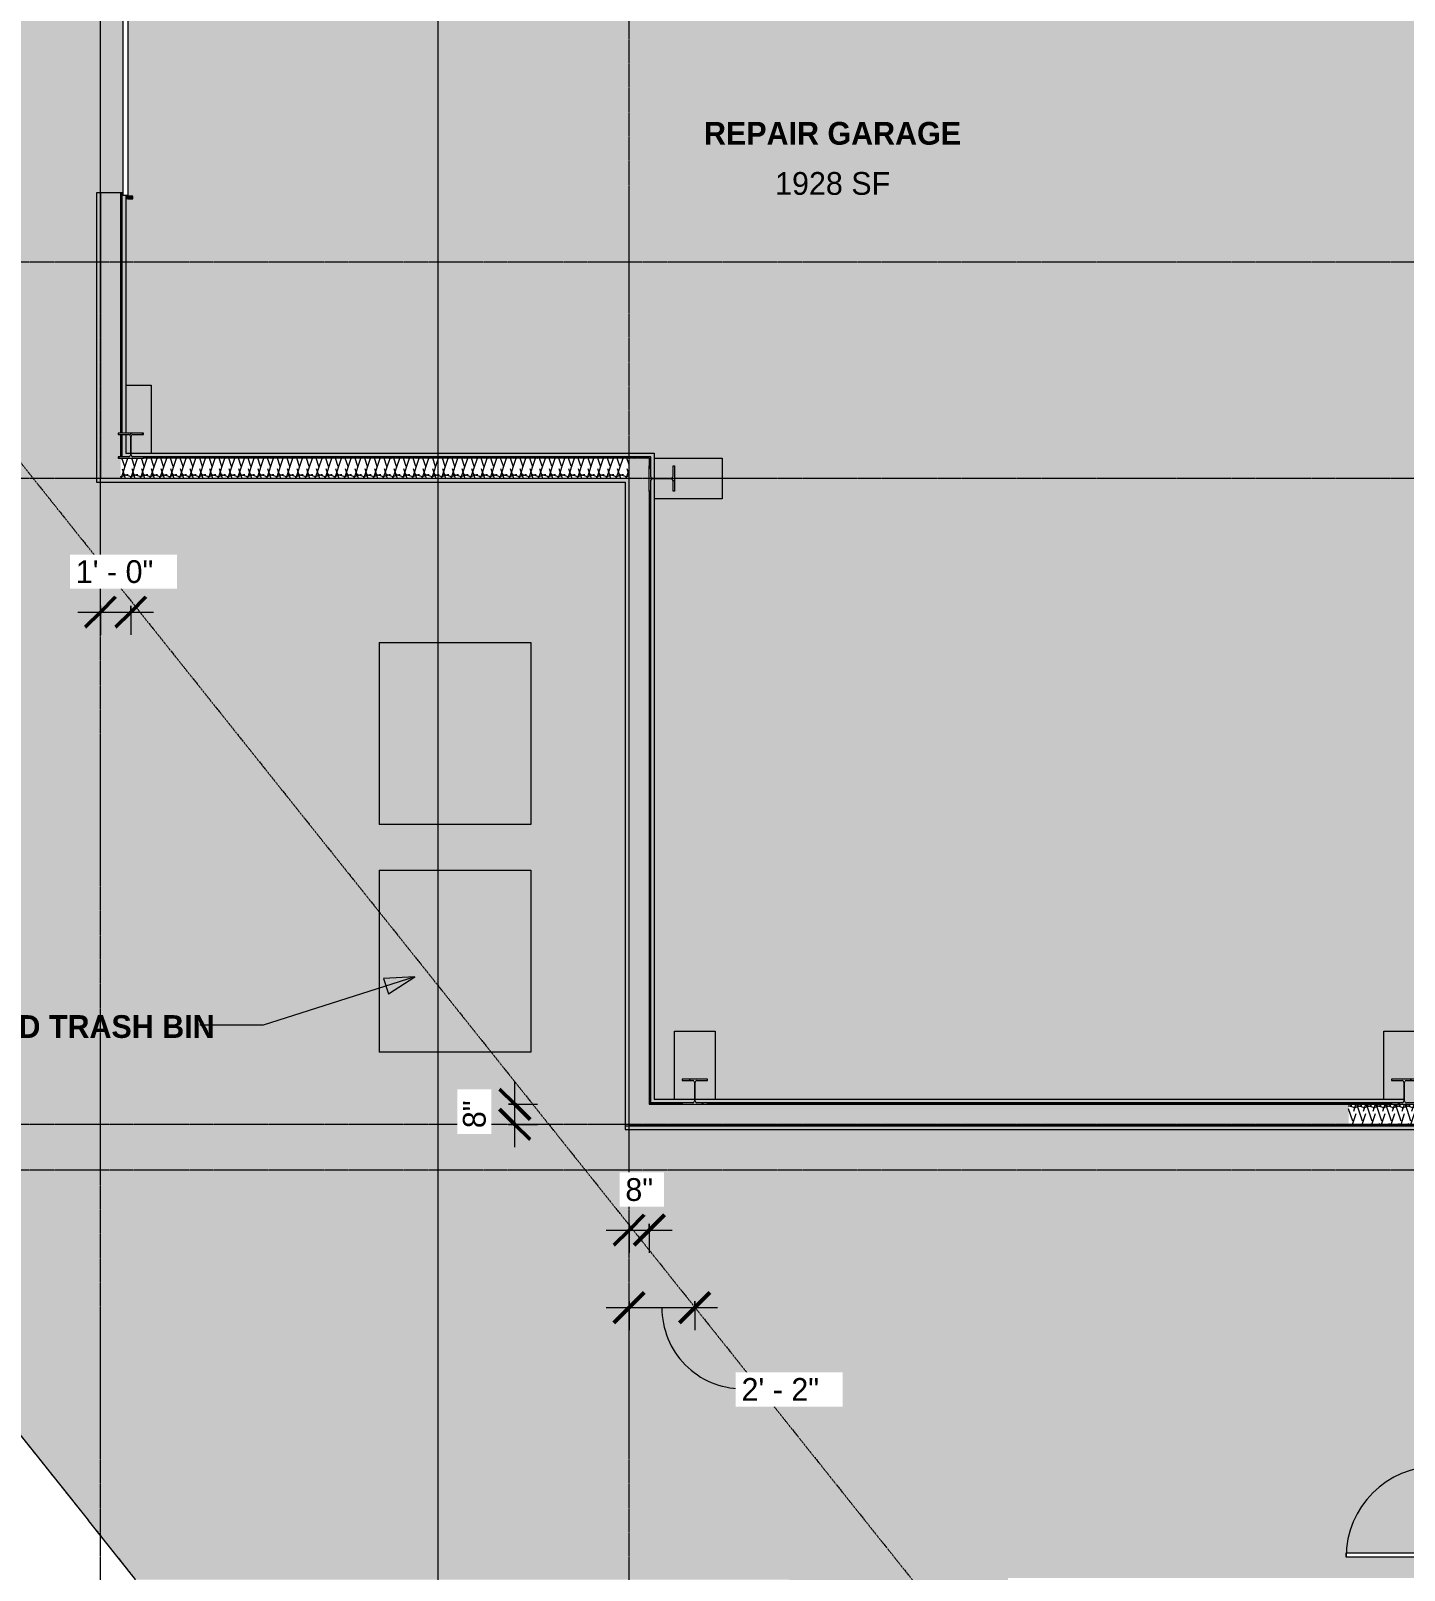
# Model space of a CAD drawing. Header units: inches. Extents: x -4139 to -1227, y 10223 to 12038.
# Drawn here: x -3595 to -3052, y 10642 to 11251 of the extents above; entities that cross this region are included whole.
import ezdxf

# ---------------------------------------------------------------- set-up
doc = ezdxf.new("R2010")
doc.units = ezdxf.units.IN
doc.header["$MEASUREMENT"] = 0
doc.linetypes.add('Double Dash 3_8_', pattern=[1, 0.375, -0.125, 0.125, -0.125, 0.125, -0.125])
doc.linetypes.add('Grid Line 1_2_', pattern=[0.875, 0.5, -0.125, 0.125, -0.125])
for name, color, linetype, lineweight in [('A-ANNO-DIMS', 211, 'Continuous', 9), ('A-ANNO-DIMS-96', 211, 'Continuous', 9), ('A-AREA-IDEN', 2, 'Continuous', 9), ('A-DOOR', 31, 'Continuous', 13), ('A-DOOR-FRAM', 31, 'Continuous', 20), ('A-WALL', 113, 'Continuous', 13), ('A-WALL-PATT', 111, 'Continuous', 20), ('C-BLDG-PADS', 91, 'Continuous', 13), ('C-PROP-LINE', 91, 'Double Dash 3_8_', 9), ('C-TOPO', 7, 'Continuous', 9), ('G-ANNO-SYMB', 111, 'Continuous', 9), ('G-ANNO-TEXT', 231, 'Continuous', 9), ('Q-SPCQ', 91, 'Continuous', 9), ('S-COLS', 52, 'Continuous', 13), ('S-FNDN', 32, 'Continuous', 13), ('S-GRID', 1, 'Continuous', 9)]:
    doc.layers.add(name, color=color, linetype=linetype, lineweight=lineweight)
doc.styles.add('Century Gothic_1', font='', dxfattribs={"height": 9})
doc.styles.add('Century Gothic_B', font='', dxfattribs={"height": 9})
doc.styles.get('Century Gothic_1').set_extended_font_data('Century Gothic')
doc.styles.get('Century Gothic_B').set_extended_font_data('Century Gothic', bold=True)
doc.dimstyles.new('OD__1_16__Tol__', dxfattribs={"dimscale": 12, "dimtxt": 9.397514, "dimasz": 1, "dimexe": 0.75, "dimexo": 0.5, "dimgap": 0.75, "dimtad": 1, "dimdec": 4, "dimrnd": 0.0625, "dimzin": 3, "dimdsep": 46, "dimlunit": 4, "dimtxsty": 'Century Gothic_1', "dimblk1": 'OBLIQUE', "dimblk2": 'OBLIQUE', "dimsah": 1, "dimcen": 0.09, "dimdle": 0.75, "dimazin": 0, "dimtfac": 1, "dimtdec": 4, "dimtix": 1, "dimtmove": 0, "dimatfit": 3, "dimfxl": 1, "dimtvp": 1, "dimtfill": 1, "dimfrac": 2, "dimtolj": 1, "dimtzin": 0, "dimarcsym": 2})
doc.dimstyles.new('OD__1_16__Tol___1', dxfattribs={"dimscale": 12, "dimtxt": 9.397514, "dimasz": 1, "dimexe": 0.75, "dimexo": 0.5, "dimgap": 0.75, "dimtad": 1, "dimdec": 4, "dimrnd": 0.0625, "dimzin": 3, "dimdsep": 46, "dimlunit": 4, "dimtxsty": 'Century Gothic_1', "dimblk1": 'OBLIQUE', "dimblk2": 'OBLIQUE', "dimsah": 1, "dimcen": 0.09, "dimdle": 0.75, "dimazin": 0, "dimtfac": 1, "dimtdec": 4, "dimtix": 1, "dimtmove": 1, "dimatfit": 3, "dimfxl": 1, "dimtvp": 1, "dimtfill": 1, "dimfrac": 2, "dimtolj": 1, "dimtzin": 0, "dimarcsym": 2})
pattern_1 = [(161.57, (0.48, 0.48), (-3.83995378, -1.544e-05), [0, -27.322, 3.034, 0]), (18.43, (-0.48, 0.48), (-3.83995378, 1.544e-05), [0, -27.322, 3.034, 0]), (108.43, (0.48, 0.48), (1.919622, -9.60052459), [9.106, -21.25]), (71.57, (-0.48, 0.48), (1.919622, 9.60052459), [9.106, -21.25])]
pattern_2 = [(0, (0, 0), (0, 4.798), []), (315, (0, 0), (4.7984266, 0), [6.786, -6.786]), (45, (0, 0), (4.7984266, 0), [6.786, -6.786])]
pattern_3 = [(0, (0, 0), (30.72, 7.68), [1.267, -21.773, 1.267, -21.773, -122.88]), (0, (0, 0), (30.72, 7.68), [-46.08, 1.267, -44.813, 1.267, -21.773, -53.76]), (0, (0, 0), (30.72, 7.68), [-115.2, 1.267, -14.093, 1.267, -37.133]), (120, (11.52, 3.84), (-22.011075, 22.7643004), [1.267, -21.773, 1.267, -21.773, -122.88]), (120, (11.52, 3.84), (-22.011075, 22.7643004), [-46.08, 1.267, -44.813, 1.267, -21.773, -53.76]), (120, (11.52, 3.84), (-22.011075, 22.7643004), [-115.2, 1.267, -14.093, 1.267, -37.133]), (240, (15.36, 19.2), (-8.708925, -30.4443004), [1.267, -21.773, 1.267, -21.773, -122.88]), (240, (15.36, 19.2), (-8.708925, -30.4443004), [-46.08, 1.267, -44.813, 1.267, -21.773, -53.76]), (240, (15.36, 19.2), (-8.708925, -30.4443004), [-115.2, 1.267, -14.093, 1.267, -37.133])]

# ---------------------------------------------------------------- blocks, each defined once
blk = doc.blocks.new('Trash_Bin_3753 - 6-Yard Bin-1391954-FLOOR PLAN - 1ST FLOOR PLAN')
at = {"layer": 'Q-SPCQ'}
blk.add_hatch(color=253, dxfattribs=at).paths.add_polyline_path([(36, -30), (36, 30), (-36, 30), (-36, -30), (33.85, -30)], flags=0)
at = {"layer": 'Q-SPCQ', "color": 8}
for p, q in [((-36, -30), (-36, 30)), ((-36, 30), (36, 30)), ((36, 30), (36, -30)), ((-36, -30), (36, -30))]:
    blk.add_line(p, q, dxfattribs=at)
blk = doc.blocks.new('W-Wide Flange-Column - W10X49-1629263-FLOOR PLAN - 1ST FLOOR PLAN')
at = {"layer": 'S-COLS', "lineweight": 9}
h = blk.add_hatch(dxfattribs=at)
h.set_pattern_fill('FP_14', color=8, style=0, pattern_type=2)
h.set_pattern_definition([(45, (3332.703, -10831.386), (-9.503515, 9.503515), []), (45, (3332.703, -10816.986), (-9.503515, 9.503515), [])])
h.paths.add_polyline_path([(2.89, -4.99), (5, -4.99), (5, -4.43), (0.86, -4.43), (0.6, -4.38), (0.37, -4.23), (0.22, -4), (0.17, -3.74), (0.17, 3.74), (0.22, 4), (0.37, 4.23), (0.6, 4.38), (0.86, 4.43), (5, 4.43), (5, 4.99), (-5, 4.99), (-5, 4.43), (-0.86, 4.43), (-0.6, 4.38), (-0.37, 4.23), (-0.22, 4), (-0.17, 3.74), (-0.17, -3.74), (-0.22, -4), (-0.37, -4.23), (-0.6, -4.38), (-0.86, -4.43), (-5, -4.43), (-5, -4.99)], flags=0)
for p, q in [((5, 4.99), (-5, 4.99)), ((-5, 4.99), (-5, 4.43)), ((-5, 4.43), (-0.86, 4.43)), ((-0.17, 3.74), (-0.17, -3.74)), ((0.17, -3.74), (0.17, 3.74)), ((0.86, 4.43), (5, 4.43)), ((5, 4.43), (5, 4.99)), ((-0.86, -4.43), (-5, -4.43)), ((-5, -4.43), (-5, -4.99)), ((-5, -4.99), (5, -4.99)), ((5, -4.43), (0.86, -4.43)), ((5, -4.99), (5, -4.43))]:
    blk.add_line(p, q, dxfattribs=at)
for centre, start, end in [((-0.86, 3.74), 0, 90), ((0.86, 3.74), 90, 180), ((-0.86, -3.74), 270, 0), ((0.86, -3.74), 180, 270)]:
    blk.add_arc(centre, 0.691, start, end, dxfattribs=at)
blk = doc.blocks.new('W-Wide Flange-Column - W10X49-V10-FLOOR PLAN - 1ST FLOOR PLAN')
at = {"layer": 'S-COLS', "lineweight": 9}
h = blk.add_hatch(dxfattribs=at)
h.set_pattern_fill('FP_15', color=8, style=0, pattern_type=2)
h.set_pattern_definition([(45, (3052.203, -10831.386), (-9.503515, 9.503515), []), (45, (3052.203, -10816.986), (-9.503515, 9.503515), [])])
h.paths.add_polyline_path([(5, -4.99), (5, -4.43), (0.86, -4.43), (0.6, -4.38), (0.37, -4.23), (0.22, -4), (0.17, -3.74), (0.17, 3.74), (0.22, 4), (0.37, 4.23), (0.6, 4.38), (0.86, 4.43), (5, 4.43), (5, 4.99), (-5, 4.99), (-5, 4.43), (-0.86, 4.43), (-0.6, 4.38), (-0.37, 4.23), (-0.22, 4), (-0.17, 3.74), (-0.17, -3.74), (-0.22, -4), (-0.37, -4.23), (-0.6, -4.38), (-0.86, -4.43), (-5, -4.43), (-5, -4.99)], flags=0)
for p, q in [((5, 4.99), (-5, 4.99)), ((-5, 4.99), (-5, 4.43)), ((-5, 4.43), (-0.86, 4.43)), ((-0.17, 3.74), (-0.17, -3.74)), ((0.17, -3.74), (0.17, 3.74)), ((0.86, 4.43), (5, 4.43)), ((5, 4.43), (5, 4.99)), ((-0.86, -4.43), (-5, -4.43)), ((-5, -4.43), (-5, -4.99)), ((-5, -4.99), (5, -4.99)), ((5, -4.43), (0.86, -4.43)), ((5, -4.99), (5, -4.43))]:
    blk.add_line(p, q, dxfattribs=at)
for centre, start, end in [((-0.86, 3.74), 0, 90), ((0.86, 3.74), 90, 180), ((-0.86, -3.74), 270, 0), ((0.86, -3.74), 180, 270)]:
    blk.add_arc(centre, 0.691, start, end, dxfattribs=at)
blk = doc.blocks.new('W-Wide Flange-Column - W10X49-1627109-FLOOR PLAN - 1ST FLOOR PLAN')
at = {"layer": 'S-COLS', "lineweight": 9}
h = blk.add_hatch(dxfattribs=at)
h.set_pattern_fill('FP_16', color=8, style=0, pattern_type=2)
h.set_pattern_definition([(45, (3555.703, -11086.886), (-9.503515, 9.503515), []), (45, (3555.703, -11072.486), (-9.503515, 9.503515), [])])
h.paths.add_polyline_path([(-4.05, -4.99), (5, -4.99), (5, -4.43), (0.86, -4.43), (0.6, -4.38), (0.37, -4.23), (0.22, -4), (0.17, -3.74), (0.17, 3.74), (0.22, 4), (0.37, 4.23), (0.6, 4.38), (0.86, 4.43), (5, 4.43), (5, 4.99), (-5, 4.99), (-5, 4.43), (-0.86, 4.43), (-0.6, 4.38), (-0.37, 4.23), (-0.22, 4), (-0.17, 3.74), (-0.17, -3.74), (-0.22, -4), (-0.37, -4.23), (-0.6, -4.38), (-0.86, -4.43), (-5, -4.43), (-5, -4.99)], flags=0)
for p, q in [((5, 4.99), (-5, 4.99)), ((-5, 4.99), (-5, 4.43)), ((-5, 4.43), (-0.86, 4.43)), ((-0.17, 3.74), (-0.17, -3.74)), ((0.17, -3.74), (0.17, 3.74)), ((0.86, 4.43), (5, 4.43)), ((5, 4.43), (5, 4.99)), ((-0.86, -4.43), (-5, -4.43)), ((-5, -4.43), (-5, -4.99)), ((-5, -4.99), (5, -4.99)), ((5, -4.43), (0.86, -4.43)), ((5, -4.99), (5, -4.43))]:
    blk.add_line(p, q, dxfattribs=at)
for centre, start, end in [((-0.86, 3.74), 0, 90), ((0.86, 3.74), 90, 180), ((-0.86, -3.74), 270, 0), ((0.86, -3.74), 180, 270)]:
    blk.add_arc(centre, 0.691, start, end, dxfattribs=at)
blk = doc.blocks.new('Door-Sectional_DesignersChoice_Amarr - 16_x8_-1344022-FLOOR PLAN - 1ST FLOOR PLAN')
at = {"layer": 'A-DOOR', "lineweight": 9}
for points in [[(-8.28, -40.97), (-7.28, -40.97), (-7.28, -40.5), (-8.28, -40.5)], [(-8.28, -41.15), (-8.28, -42.97), (-7.28, -42.97), (-7.28, -40.97), (-8.28, -40.97), (-8.28, -41.09)], [(139.28, -40.97), (140.28, -40.97), (140.28, -40.5), (139.28, -40.5)], [(139.28, -41.15), (139.28, -42.97), (140.28, -42.97), (140.28, -40.97), (139.28, -40.97), (139.28, -41.09)]]:
    blk.add_hatch(color=8, dxfattribs=at).paths.add_polyline_path(points, flags=0)
at = {"layer": 'A-DOOR', "color": 8, "lineweight": 9}
for p, q in [((-8.28, -40.97), (-8.28, -40.5)), ((-8.28, -40.5), (-7.28, -40.5)), ((-7.28, -40.5), (-7.28, -40.97)), ((-7, -39.22), (-7, -39.15)), ((-7, -39.15), (139, -39.15)), ((-7, -41.09), (-7, -39.22)), ((-7, -39.22), (139, -39.22)), ((-7, -41.15), (-7, -41.09)), ((-7, -41.09), (139, -41.09)), ((-7, -41.15), (139, -41.15)), ((139, -39.15), (139, -39.22)), ((139, -39.22), (139, -41.09)), ((139, -41.09), (139, -41.15)), ((139.28, -40.97), (139.28, -40.5)), ((139.28, -40.5), (140.28, -40.5)), ((140.28, -40.5), (140.28, -40.97))]:
    blk.add_line(p, q, dxfattribs=at)
at = {"layer": 'A-DOOR', "lineweight": 9}
for p, q in [((-7.28, -40.97), (-8.28, -40.97)), ((-8.28, -40.97), (-8.28, -42.97)), ((-7.28, -42.97), (-7.28, -40.97)), ((140.28, -40.97), (139.28, -40.97)), ((139.28, -40.97), (139.28, -42.97)), ((140.28, -42.97), (140.28, -40.97)), ((-8.28, -42.97), (-7.28, -42.97)), ((139.28, -42.97), (140.28, -42.97))]:
    blk.add_line(p, q, dxfattribs=at)
blk = doc.blocks.new('Door-Passage-Single-Flush1 - 36_ x 84_-1621608-FLOOR PLAN - 1ST FLOOR PLAN')
at = {"layer": 'A-DOOR', "lineweight": 9}
for p, q in [((16.25, -5.25), (18, -5.25)), ((16.25, -41.25), (16.25, -5.25)), ((18, -5.25), (18, -41.25)), ((18, -41.25), (16.25, -41.25))]:
    blk.add_line(p, q, dxfattribs=at)
at = {"layer": 'A-DOOR', "color": 8, "lineweight": 9}
blk.add_arc((18, -5.25), 36, 180, 270, dxfattribs=at)
at = {"layer": 'A-DOOR-FRAM', "lineweight": 9}
for p, q in [((-20, 0.5), (-18, 0.5)), ((-20, -5.25), (-20, 0.5)), ((-18, 0.5), (-18, -1.4375)), ((18, 0.5), (20, 0.5)), ((18, -1.4375), (18, 0.5)), ((20, 0.5), (20, -5.25)), ((-18, -5.25), (-20, -5.25)), ((-18, -1.4375), (-17.375, -1.4375)), ((-18, -3.3125), (-18, -5.25)), ((-17.375, -3.3125), (-18, -3.3125)), ((-17.375, -1.4375), (-17.375, -3.3125)), ((17.375, -1.4375), (18, -1.4375)), ((17.375, -3.3125), (17.375, -1.4375)), ((18, -3.3125), (17.375, -3.3125)), ((18, -5.25), (18, -3.3125)), ((20, -5.25), (18, -5.25))]:
    blk.add_line(p, q, dxfattribs=at)
blk = doc.blocks.new('W-Wide Flange-Column - W10X49-1627344-FLOOR PLAN - 1ST FLOOR PLAN')
at = {"layer": 'S-COLS', "lineweight": 9}
h = blk.add_hatch(dxfattribs=at)
h.set_pattern_fill('FP_37', color=8, style=0, pattern_type=2)
h.set_pattern_definition([(135, (11073.895, 3345.713), (-9.503515, -9.503515), []), (135, (11059.495, 3345.713), (-9.503515, -9.503515), [])])
h.paths.add_polyline_path([(5, -4.48), (5, -4.43), (0.86, -4.43), (0.6, -4.38), (0.37, -4.23), (0.22, -4), (0.17, -3.74), (0.17, 3.74), (0.22, 4), (0.37, 4.23), (0.6, 4.38), (0.86, 4.43), (5, 4.43), (5, 4.99), (-5, 4.99), (-5, 4.43), (-0.86, 4.43), (-0.6, 4.38), (-0.37, 4.23), (-0.22, 4), (-0.17, 3.74), (-0.17, -3.74), (-0.22, -4), (-0.37, -4.23), (-0.6, -4.38), (-0.86, -4.43), (-5, -4.43), (-5, -4.99), (5, -4.99), (5, -4.49)], flags=0)
for p, q in [((-5, 4.99), (5, 4.99)), ((-5, 4.43), (-5, 4.99)), ((-0.86, 4.43), (-5, 4.43)), ((-0.17, -3.74), (-0.17, 3.74)), ((0.17, 3.74), (0.17, -3.74)), ((5, 4.43), (0.86, 4.43)), ((5, 4.99), (5, 4.43)), ((-5, -4.43), (-0.86, -4.43)), ((-5, -4.99), (-5, -4.43)), ((5, -4.99), (-5, -4.99)), ((0.86, -4.43), (5, -4.43)), ((5, -4.43), (5, -4.99))]:
    blk.add_line(p, q, dxfattribs=at)
for centre, start, end in [((-0.86, 3.74), 360, 90), ((0.86, 3.74), 90, 180), ((-0.86, -3.74), 270, 360), ((0.86, -3.74), 180, 270)]:
    blk.add_arc(centre, 0.691, start, end, dxfattribs=at)
blk = doc.blocks.new('Family - ___-1416994-FLOOR PLAN - 1ST FLOOR PLAN')
at = {"layer": 'C-PROP-LINE', "color": 8}
blk.add_line((-4124.14, 11353.16), (-3256.41, 10265.73), dxfattribs=at)
blk = doc.blocks.new('Family - ___-1442676-FLOOR PLAN - 1ST FLOOR PLAN')
at = {"layer": 'C-PROP-LINE', "color": 8}
blk.add_line((-4124.14, 11737.94), (-2969.59, 10291.07), dxfattribs=at)
blk = doc.blocks.new('DIMBLOCK29-FLOOR PLAN - 1ST FLOOR PLAN')
at = {"layer": 'A-ANNO-DIMS-96', "lineweight": 50}
for p, q in [((-3358.7, 10746), (-3352.7, 10752)), ((-3332.7, 10746), (-3326.7, 10752)), ((-3358.7, 10746), (-3364.7, 10740)), ((-3332.7, 10746), (-3338.7, 10740))]:
    blk.add_line(p, q, dxfattribs=at)
at = {"layer": 'A-ANNO-DIMS-96'}
for p, q in [((-3358.7, 10748.48), (-3358.7, 10737)), ((-3358.7, 10746), (-3358.7, 10748.48)), ((-3332.7, 10748.48), (-3332.7, 10737)), ((-3332.7, 10746), (-3332.7, 10748.48)), ((-3367.7, 10746), (-3323.7, 10746))]:
    blk.add_line(p, q, dxfattribs=at)
blk.add_ellipse((-3314.22, 10746), major_axis=(0, 32.04), ratio=0.982655, start_param=1.570796, end_param=3.141593, dxfattribs=at)
at = {"layer": 'A-ANNO-DIMS-96', "color": 0, "insert": (-3314.22, 10718.11), "char_height": 9, "width": 37.7691, "attachment_point": 1, "line_spacing_factor": 0.984502, "style": 'Century Gothic_1', "bg_fill": 3, "box_fill_scale": 1.25, "bg_fill_color": 256, "bg_fill_true_color": 13158600, "bg_fill_transparency": 0}
blk.add_mtext('2\' - 2"', dxfattribs=at)
blk = doc.blocks.new('_Oblique')
at = {"color": 0, "linetype": 'ByBlock', "lineweight": -2}
blk.add_line((-0.5, -0.5), (0.5, 0.5), dxfattribs=at)
blk = doc.blocks.new('DIMBLOCK30-FLOOR PLAN - 1ST FLOOR PLAN')
at = {"layer": 'A-ANNO-DIMS-96', "lineweight": 50}
for p, q in [((-3403.85, 10826.4), (-3409.85, 10832.4)), ((-3403.85, 10826.4), (-3397.85, 10820.4)), ((-3403.85, 10818.4), (-3409.85, 10824.4)), ((-3403.85, 10818.4), (-3397.85, 10812.4))]:
    blk.add_line(p, q, dxfattribs=at)
at = {"layer": 'A-ANNO-DIMS-96'}
for p, q in [((-3403.85, 10809.4), (-3403.85, 10835.4)), ((-3406.33, 10826.4), (-3394.85, 10826.4)), ((-3403.85, 10826.4), (-3406.33, 10826.4)), ((-3406.33, 10818.4), (-3394.85, 10818.4)), ((-3403.85, 10818.4), (-3406.33, 10818.4))]:
    blk.add_line(p, q, dxfattribs=at)
at = {"layer": 'A-ANNO-DIMS-96', "color": 0, "insert": (-3424.38, 10816.95), "char_height": 9, "width": 13.067, "attachment_point": 1, "rotation": 90, "line_spacing_factor": 0.984502, "style": 'Century Gothic_1', "bg_fill": 3, "box_fill_scale": 1.25, "bg_fill_color": 256, "bg_fill_true_color": 13158600, "bg_fill_transparency": 0}
blk.add_mtext('8"', dxfattribs=at)
blk = doc.blocks.new('DIMBLOCK31-FLOOR PLAN - 1ST FLOOR PLAN')
at = {"layer": 'A-ANNO-DIMS-96', "lineweight": 50}
for p, q in [((-3567.7, 11021.04), (-3561.7, 11027.04)), ((-3555.7, 11021.04), (-3549.7, 11027.04)), ((-3567.7, 11021.04), (-3573.7, 11015.04)), ((-3555.7, 11021.04), (-3561.7, 11015.04))]:
    blk.add_line(p, q, dxfattribs=at)
at = {"layer": 'A-ANNO-DIMS-96'}
for p, q in [((-3576.7, 11021.04), (-3546.7, 11021.04)), ((-3567.7, 11023.52), (-3567.7, 11012.04)), ((-3567.7, 11021.04), (-3567.7, 11023.52)), ((-3555.7, 11023.52), (-3555.7, 11012.04)), ((-3555.7, 11021.04), (-3555.7, 11023.52))]:
    blk.add_line(p, q, dxfattribs=at)
at = {"layer": 'A-ANNO-DIMS-96', "color": 0, "insert": (-3577.44, 11041.57), "char_height": 9, "width": 37.7691, "attachment_point": 1, "line_spacing_factor": 0.984502, "style": 'Century Gothic_1', "bg_fill": 3, "box_fill_scale": 1.25, "bg_fill_color": 256, "bg_fill_true_color": 13158600, "bg_fill_transparency": 0}
blk.add_mtext('1\' - 0"', dxfattribs=at)
blk = doc.blocks.new('DIMBLOCK32-FLOOR PLAN - 1ST FLOOR PLAN')
at = {"layer": 'A-ANNO-DIMS-96', "lineweight": 50}
for p, q in [((-3358.7, 10776.63), (-3352.7, 10782.63)), ((-3350.7, 10776.63), (-3344.7, 10782.63)), ((-3358.7, 10776.63), (-3364.7, 10770.63)), ((-3350.7, 10776.63), (-3356.7, 10770.63))]:
    blk.add_line(p, q, dxfattribs=at)
at = {"layer": 'A-ANNO-DIMS-96'}
for p, q in [((-3358.7, 10779.12), (-3358.7, 10767.63)), ((-3358.7, 10776.63), (-3358.7, 10779.12)), ((-3350.7, 10779.12), (-3350.7, 10767.63)), ((-3350.7, 10776.63), (-3350.7, 10779.12)), ((-3367.7, 10776.63), (-3341.7, 10776.63))]:
    blk.add_line(p, q, dxfattribs=at)
at = {"layer": 'A-ANNO-DIMS-96', "color": 0, "insert": (-3360.15, 10797.17), "char_height": 9, "width": 13.067, "attachment_point": 1, "line_spacing_factor": 0.984502, "style": 'Century Gothic_1', "bg_fill": 3, "box_fill_scale": 1.25, "bg_fill_color": 256, "bg_fill_true_color": 13158600, "bg_fill_transparency": 0}
blk.add_mtext('8"', dxfattribs=at)

msp = doc.modelspace()

# ---------------------------------------------------------------- hatches: boundary and pattern name
at = {"layer": 'A-WALL'}
h = msp.add_hatch(color=254, dxfattribs=at)
h.paths.add_polyline_path([(-3567.70325, 11072.39539), (-3567.70325, 11186.82801), (-3569.20325, 11186.82801), (-3569.20325, 11072.39539)], flags=0)
h.paths.add_polyline_path([(-3568.20325, 11330.82801), (-3567.70325, 11330.82801), (-3567.70325, 11376.33289), (-3569.20325, 11376.33289), (-3569.20325, 11330.82801)], flags=0)
h.paths.add_polyline_path([(-3568.20325, 11416.33289), (-3567.70325, 11416.33289), (-3567.70325, 11457.39539), (-3569.20325, 11457.39539), (-3569.20325, 11416.33289)], flags=0)
at = {"layer": 'A-WALL', "lineweight": 9}
msp.add_hatch(color=254, dxfattribs=at).paths.add_polyline_path([(-3360.20325, 11072.39539), (-3360.20325, 11073.89539), (-3567.70325, 11073.89539), (-3567.70325, 11072.39539), (-3371.62326, 11072.39539)], flags=0)
at = {"layer": 'A-WALL'}
for color, points in [(254, [(-3359.17368, 10817.89539), (-3358.70325, 10817.89539), (-3358.70325, 11073.89539), (-3360.20325, 11073.89539), (-3360.20325, 10817.89539), (-3359.20325, 10817.89539)]), (7, [(-3357.02533, 10816.39539), (-3074.20325, 10816.39539), (-3074.20325, 10817.89539), (-3360.20325, 10817.89539), (-3360.20325, 10816.39539), (-3357.06725, 10816.39539)]), (7, [(-3058.07394, 10816.39539), (-3040.20325, 10816.39539), (-3040.20325, 10817.89539), (-3074.20325, 10817.89539), (-3074.20325, 10816.39539)])]:
    msp.add_hatch(color=color, dxfattribs=at).paths.add_polyline_path(points, flags=0)
at = {"layer": 'A-WALL-PATT', "lineweight": 9}
h = msp.add_hatch(dxfattribs=at)
h.set_pattern_fill('FP_11', color=8, style=0, pattern_type=2)
h.set_pattern_definition(pattern_1)
h.paths.add_polyline_path([(-3567.70325, 11073.89539), (-3559.70325, 11073.89539), (-3559.70325, 11081.89539), (-3560.70325, 11081.89539), (-3560.70325, 11082.45398), (-3559.70325, 11082.45398), (-3559.70325, 11091.31727), (-3560.70325, 11091.31727), (-3560.70325, 11091.87586), (-3559.70325, 11091.87586), (-3559.70325, 11186.82801), (-3567.70325, 11186.82801), (-3567.70325, 11080.9506)], flags=0)
h.paths.add_polyline_path([(-3559.70325, 11330.82801), (-3559.70325, 11376.33289), (-3567.70325, 11376.33289), (-3567.70325, 11330.82801), (-3564.26491, 11330.82801)], flags=0)
h.paths.add_polyline_path([(-3567.70325, 11416.33289), (-3559.70325, 11416.33289), (-3559.70325, 11438.91492), (-3560.70325, 11438.91492), (-3560.70325, 11439.47352), (-3559.70325, 11439.47352), (-3559.70325, 11448.3368), (-3560.70325, 11448.3368), (-3560.70325, 11448.89539), (-3559.70325, 11448.89539), (-3559.70325, 11456.89539), (-3567.70325, 11456.89539), (-3567.70325, 11434.02311)], flags=0)
h = msp.add_hatch(dxfattribs=at)
h.set_pattern_fill('FP_12', color=8, style=0, pattern_type=2)
h.set_pattern_definition(pattern_2)
h.paths.add_polyline_path([(-3559.70325, 11082.45398), (-3559.20325, 11082.45398), (-3559.20325, 11091.31727), (-3559.70325, 11091.31727), (-3559.70325, 11083.53554)], flags=0)
h.paths.add_polyline_path([(-3559.20325, 11091.87586), (-3559.20325, 11186.82801), (-3559.70325, 11186.82801), (-3559.70325, 11091.87586), (-3559.24864, 11091.87586)], flags=0)
h.paths.add_polyline_path([(-3559.70325, 11330.82801), (-3559.20325, 11330.82801), (-3559.20325, 11376.33289), (-3559.70325, 11376.33289), (-3559.70325, 11331.82801)], flags=0)
h.paths.add_polyline_path([(-3559.70325, 11416.33289), (-3559.20325, 11416.33289), (-3559.20325, 11438.91492), (-3559.70325, 11438.91492), (-3559.70325, 11425.23991)], flags=0)
h.paths.add_polyline_path([(-3559.70325, 11439.47352), (-3559.20325, 11439.47352), (-3559.20417, 11448.3368), (-3559.70325, 11448.3368), (-3559.70325, 11446.74369)], flags=0)
h = msp.add_hatch(dxfattribs=at)
h.set_pattern_fill('FP_11', color=8, style=0, pattern_type=2)
h.set_pattern_definition(pattern_1)
h.paths.add_polyline_path([(-3538.84957, 11073.89539), (-3358.70325, 11073.89539), (-3358.70325, 11081.89539), (-3559.70325, 11081.89539), (-3559.70325, 11073.89539), (-3550.70325, 11073.89539)], flags=0)
h = msp.add_hatch(dxfattribs=at)
h.set_pattern_fill('FP_12', color=8, style=0, pattern_type=2)
h.set_pattern_definition(pattern_2)
h.paths.add_polyline_path([(-3538.84957, 11081.89539), (-3350.70325, 11081.89545), (-3350.70325, 11082.39539), (-3550.70325, 11082.39539), (-3550.70325, 11081.89539)], flags=0)
h = msp.add_hatch(dxfattribs=at)
h.set_pattern_fill('FP_11', color=8, style=0, pattern_type=2)
h.set_pattern_definition(pattern_1)
h.paths.add_polyline_path([(-3350.70325, 10818.39539), (-3350.70332, 11081.89539), (-3358.70325, 11081.89539), (-3358.70325, 10818.39539), (-3350.71997, 10818.39539)], flags=0)
h = msp.add_hatch(dxfattribs=at)
h.set_pattern_fill('FP_12', color=8, style=0, pattern_type=2)
h.set_pattern_definition(pattern_2)
h.paths.add_polyline_path([(-3350.70325, 10826.39539), (-3350.20325, 10826.39539), (-3350.20325, 11068.89539), (-3350.70325, 11068.89539), (-3350.70325, 10826.89539)], flags=0)
h.paths.add_polyline_path([(-3350.69737, 11078.89539), (-3350.20325, 11078.89539), (-3350.2033, 11082.39539), (-3350.70325, 11082.39539), (-3350.70325, 11078.89539)], flags=0)
h = msp.add_hatch(dxfattribs=at)
h.set_pattern_fill('FP_11', color=8, style=0, pattern_type=2)
h.set_pattern_definition(pattern_1)
h.paths.add_polyline_path([(-3074.20325, 10818.39539), (-3074.20325, 10826.39539), (-3350.70325, 10826.39426), (-3350.70325, 10818.39539), (-3078.97723, 10818.39539)], flags=0)
h = msp.add_hatch(dxfattribs=at)
h.set_pattern_fill('FP_10', color=8, style=0, pattern_type=2)
h.set_pattern_definition(pattern_3)
h.paths.add_polyline_path([(-3350.20325, 10826.39539), (-3337.70325, 10826.39539), (-3337.70325, 10826.89539), (-3350.20325, 10826.89539)], flags=0)
h.paths.add_polyline_path([(-3327.70325, 10826.39539), (-3074.20325, 10826.39539), (-3074.20325, 10826.89539), (-3327.70325, 10826.89539), (-3327.70325, 10826.43594)], flags=0)
h = msp.add_hatch(dxfattribs=at)
h.set_pattern_fill('FP_11', color=8, style=0, pattern_type=2)
h.set_pattern_definition(pattern_1)
h.paths.add_polyline_path([(-3040.20325, 10818.39539), (-3040.20325, 10826.39539), (-3074.20325, 10826.39539), (-3074.20325, 10818.39539), (-3058.07394, 10818.39539)], flags=0)
h = msp.add_hatch(dxfattribs=at)
h.set_pattern_fill('FP_10', color=8, style=0, pattern_type=2)
h.set_pattern_definition(pattern_3)
h.paths.add_polyline_path([(-3358.46083, 10817.89539), (-3074.20325, 10817.89539), (-3074.20325, 10818.39539), (-3358.70325, 10818.39539), (-3358.70325, 10817.89539)], flags=0)
at = {"layer": 'C-BLDG-PADS', "lineweight": 9}
h = msp.add_hatch(dxfattribs=at)
h.set_pattern_fill('FP_19', color=9, style=0, pattern_type=2)
h.set_pattern_definition(pattern_3)
h.paths.add_polyline_path([(-3327.70325, 10828.39539), (-3052.37318, 10828.39539), (-3052.37318, 10835.12586), (-3052.42581, 10835.39045), (-3052.57568, 10835.61476), (-3052.79999, 10835.76463), (-3053.06458, 10835.81727), (-3057.20325, 10835.81727), (-3057.20325, 10836.37586), (-3047.20325, 10836.37586), (-3047.20325, 10835.81727), (-3051.34193, 10835.81727), (-3051.60652, 10835.76463), (-3051.83082, 10835.61476), (-3051.9807, 10835.39045), (-3052.03333, 10835.12586), (-3052.03333, 10828.39539), (-3028.39075, 10828.39539), (-3028.39075, 11446.89539), (-3052.03333, 11446.89539), (-3052.03333, 11440.16492), (-3051.9807, 11439.90033), (-3051.83082, 11439.67602), (-3051.60652, 11439.52615), (-3051.34193, 11439.47352), (-3047.20325, 11439.47352), (-3047.20325, 11438.91492), (-3057.20325, 11438.91492), (-3057.20325, 11439.47352), (-3053.06458, 11439.47352), (-3052.79999, 11439.52615), (-3052.57568, 11439.67602), (-3052.42581, 11439.90033), (-3052.37318, 11440.16492), (-3052.37318, 11446.89539), (-3332.53333, 11446.89539), (-3332.53333, 11440.16492), (-3332.4807, 11439.90033), (-3332.33082, 11439.67602), (-3332.10652, 11439.52615), (-3331.84193, 11439.47352), (-3327.70325, 11439.47352), (-3327.70325, 11438.91492), (-3337.70325, 11438.91492), (-3337.70325, 11439.47352), (-3333.56458, 11439.47352), (-3333.29999, 11439.52615), (-3333.07568, 11439.67602), (-3332.92581, 11439.90033), (-3332.87318, 11440.16492), (-3332.87318, 11446.89539), (-3555.53333, 11446.89539), (-3555.53333, 11440.16492), (-3555.4807, 11439.90033), (-3555.33082, 11439.67602), (-3555.10652, 11439.52615), (-3554.84193, 11439.47352), (-3550.70325, 11439.47352), (-3550.70325, 11438.91492), (-3557.70325, 11438.91492), (-3557.70325, 11331.82801), (-3556.72669, 11331.82801), (-3556.72669, 11185.82801), (-3557.70325, 11185.82801), (-3557.70325, 11091.87586), (-3550.70325, 11091.87586), (-3550.70325, 11091.31727), (-3554.84193, 11091.31727), (-3555.10652, 11091.26463), (-3555.33082, 11091.11476), (-3555.4807, 11090.89045), (-3555.53333, 11090.62586), (-3555.53333, 11083.89539), (-3348.70325, 11083.89539), (-3348.70325, 11074.06531), (-3341.97279, 11074.06531), (-3341.7082, 11074.11794), (-3341.48389, 11074.26782), (-3341.33401, 11074.49213), (-3341.28138, 11074.75672), (-3341.28138, 11078.89539), (-3340.72279, 11078.89539), (-3340.72279, 11068.89539), (-3341.28138, 11068.89539), (-3341.28138, 11073.03406), (-3341.33401, 11073.29865), (-3341.48389, 11073.52296), (-3341.7082, 11073.67284), (-3341.97279, 11073.72547), (-3348.70325, 11073.72547), (-3348.70325, 10828.39539), (-3332.87318, 10828.39539), (-3332.87318, 10835.12586), (-3332.92581, 10835.39045), (-3333.07568, 10835.61476), (-3333.29999, 10835.76463), (-3333.56458, 10835.81727), (-3337.70325, 10835.81727), (-3337.70325, 10836.37586), (-3327.70325, 10836.37586), (-3327.70325, 10835.81727), (-3331.84193, 10835.81727), (-3332.10652, 10835.76463), (-3332.33082, 10835.61476), (-3332.4807, 10835.39045), (-3332.53333, 10835.12586), (-3332.53333, 10828.39539), (-3329.81669, 10828.39539)], flags=0)
h.paths.add_polyline_path([(-3555.87318, 11083.89539), (-3555.87318, 11090.62586), (-3555.92581, 11090.89045), (-3556.07568, 11091.11476), (-3556.29999, 11091.26463), (-3556.56458, 11091.31727), (-3557.70325, 11091.31727), (-3557.70325, 11083.89539), (-3555.92581, 11083.89539)], flags=0)
h.paths.add_polyline_path([(-3557.37625, 11184.54676), (-3557.37625, 11185.54676), (-3554.9054, 11185.54676), (-3554.9054, 11184.54676), (-3556.9055, 11184.54676)], flags=0)
h.paths.add_polyline_path([(-3557.37625, 11332.10926), (-3557.37625, 11333.10926), (-3554.9054, 11333.10926), (-3554.9054, 11332.10926), (-3556.9055, 11332.10926)], flags=0)
h.paths.add_polyline_path([(-3556.56458, 11439.47352), (-3556.29999, 11439.52615), (-3556.07568, 11439.67602), (-3555.92581, 11439.90033), (-3555.87318, 11440.16492), (-3555.87318, 11446.89539), (-3557.70325, 11446.89539), (-3557.70325, 11439.47352)], flags=0)
at = {"layer": 'C-BLDG-PADS'}
h = msp.add_hatch(color=253, dxfattribs=at)
h.paths.add_polyline_path([(-3208.82825, 10614.75279), (-3208.82825, 10639.02039), (-3040.20325, 10639.02039), (-3040.20325, 10647.20789), (-3075.20325, 10647.20789), (-3075.20325, 10648.95789), (-3040.20325, 10648.95789), (-3040.20325, 10816.39539), (-3360.20325, 10816.39539), (-3360.20325, 11072.39539), (-3569.20325, 11072.39539), (-3569.20325, 11186.82801), (-3567.70325, 11186.82801), (-3567.70325, 11330.82801), (-3569.20325, 11330.82801), (-3569.20325, 11376.33289), (-3568.20325, 11376.33289), (-3568.20325, 11378.33289), (-3567.70325, 11378.33289), (-3567.70325, 11414.33289), (-3568.20325, 11414.33289), (-3568.20325, 11416.33289), (-3569.20325, 11416.33289), (-3569.20325, 11445.54168), (-4046.78991, 11256.03278), (-3553.7948, 10638.40483), (-3295.84592, 10638.39952), (-3212.32181, 10615.70215)], flags=0)
h.paths.add_polyline_path([(-3539.58911, 10623.59767), (-3289.59889, 10623.59767), (-3289.82297, 10624.32762), (-3297.44748, 10626.39955), (-3544.21574, 10626.39955), (-3541.97927, 10623.59767), (-3539.66821, 10623.59767)], flags=0)
h.paths.add_polyline_path([(-3289.59888, 10623.59767), (-3287.13683, 10623.59767), (-3289.82297, 10624.32762)], flags=0)
h.paths.add_polyline_path([(-3431.50108, 10847.02188), (-3457.50108, 10847.02188), (-3457.50108, 10919.02188), (-3397.50108, 10919.02188), (-3397.50108, 10847.02188), (-3427.50108, 10847.02188)], flags=0)
h.paths.add_polyline_path([(-3431.50108, 10937.02188), (-3457.50108, 10937.02188), (-3457.50108, 11009.02188), (-3397.50108, 11009.02188), (-3397.50108, 10937.02188), (-3427.50108, 10937.02188)], flags=0)
h.paths.add_polyline_path([(-3568.62456, 11412.58289), (-3604.20325, 11412.58289), (-3604.20325, 11414.33289), (-3568.20325, 11414.33289), (-3568.20325, 11412.58289)], flags=0)
at = {"layer": 'G-ANNO-TEXT'}
msp.add_hatch(color=256, dxfattribs=at).paths.add_polyline_path([(-3443.38788, 10876.75738), (-3455.79762, 10876.17681), (-3453.84475, 10870.04972)], flags=0)
at = {"layer": 'S-FNDN'}
h = msp.add_hatch(color=9, dxfattribs=at)
h.paths.add_polyline_path([(-3559.07825, 11083.89539), (-3557.70325, 11083.8955), (-3557.70337, 11091.31727), (-3559.07825, 11091.31727), (-3559.07825, 11083.89551)], flags=0)
h.paths.add_polyline_path([(-3557.70325, 11091.87586), (-3557.70325, 11185.82801), (-3558.72669, 11185.82801), (-3558.72669, 11331.82801), (-3557.70325, 11331.82801), (-3557.70337, 11438.91492), (-3559.07825, 11438.91492), (-3559.07825, 11416.33289), (-3562.45325, 11416.33289), (-3562.45325, 11414.33289), (-3564.39075, 11414.33289), (-3564.39075, 11413.70789), (-3566.26575, 11413.70789), (-3566.26575, 11414.33289), (-3567.70325, 11414.33289), (-3567.70325, 11378.33289), (-3566.26575, 11378.33289), (-3566.26575, 11378.95789), (-3564.39075, 11378.95789), (-3564.39075, 11378.33289), (-3562.45325, 11378.33289), (-3562.45325, 11376.33289), (-3559.07825, 11376.33289), (-3559.07825, 11330.82801), (-3567.70325, 11330.82801), (-3567.70325, 11186.82801), (-3559.07825, 11186.82801), (-3559.07825, 11091.87586), (-3557.70337, 11091.87586)], flags=0)
h.paths.add_polyline_path([(-3559.07825, 11439.47352), (-3557.70325, 11439.47352), (-3557.70325, 11448.27039), (-3559.07825, 11448.27039), (-3559.07825, 11446.7911)], flags=0)
h = msp.add_hatch(color=9, dxfattribs=at)
h.paths.add_polyline_path([(-3530.34075, 11082.52039), (-3358.70325, 11082.52039), (-3358.70325, 11083.89539), (-3555.53333, 11083.89539), (-3555.53333, 11083.14539), (-3555.4807, 11082.8808), (-3555.33082, 11082.65649), (-3555.12713, 11082.52039), (-3538.84957, 11082.52039)], flags=0)
h.paths.add_polyline_path([(-3559.07825, 11082.52039), (-3556.27937, 11082.52039), (-3556.07568, 11082.65649), (-3555.92581, 11082.8808), (-3555.87318, 11083.14539), (-3555.87318, 11083.89539), (-3559.07825, 11083.89539), (-3559.07825, 11082.52062)], flags=0)
h = msp.add_hatch(color=9, dxfattribs=at)
h.paths.add_polyline_path([(-3348.70325, 10828.39539), (-3348.70325, 11073.72547), (-3349.45325, 11073.72547), (-3349.71784, 11073.67284), (-3349.94215, 11073.52296), (-3350.07825, 11073.31927), (-3350.07825, 10828.39539)], flags=0)
h.paths.add_polyline_path([(-3348.70325, 11074.06531), (-3348.70325, 11083.89539), (-3358.70325, 11083.89539), (-3358.70325, 11082.52039), (-3350.07825, 11082.52039), (-3350.07825, 11074.47151), (-3349.94215, 11074.26782), (-3349.71784, 11074.11794), (-3349.45325, 11074.06531)], flags=0)
h = msp.add_hatch(color=9, dxfattribs=at)
h.paths.add_polyline_path([(-3028.39075, 10826.39539), (-3028.20325, 10826.39539), (-3028.20325, 10828.39539), (-3052.03333, 10828.39539), (-3052.03333, 10827.64539), (-3051.9807, 10827.3808), (-3051.83082, 10827.15649), (-3051.62713, 10827.02039), (-3034.20325, 10827.02039), (-3034.20325, 10826.39539)], flags=0)
h.paths.add_polyline_path([(-3332.10652, 10827.02039), (-3052.77937, 10827.02039), (-3052.57568, 10827.15649), (-3052.42581, 10827.3808), (-3052.37318, 10827.64539), (-3052.37318, 10828.39539), (-3332.53333, 10828.39539), (-3332.53333, 10827.64539), (-3332.4807, 10827.3808), (-3332.33082, 10827.15649), (-3332.12713, 10827.02039)], flags=0)
h.paths.add_polyline_path([(-3348.70325, 10827.02039), (-3333.27937, 10827.02039), (-3333.07568, 10827.15649), (-3332.92581, 10827.3808), (-3332.87318, 10827.64539), (-3332.87318, 10828.39539), (-3350.07825, 10828.39526), (-3350.07825, 10827.02039)], flags=0)

# ---------------------------------------------------------------- linework, layer by layer
at = {"layer": 'A-WALL', "lineweight": 9}
for p, q in [((-3559.07825, 11186.82801), (-3569.20325, 11186.82801)), ((-3569.20325, 11186.82801), (-3569.20325, 11072.39539)), ((-3567.70325, 11186.82801), (-3567.70325, 11073.89539)), ((-3559.70325, 11186.82801), (-3559.70325, 11091.87586)), ((-3559.20325, 11186.82801), (-3559.20325, 11091.87586)), ((-3559.07825, 11091.87586), (-3559.07825, 11186.82801)), ((-3559.70325, 11091.31727), (-3559.70325, 11082.45398)), ((-3559.20325, 11091.31727), (-3559.20325, 11082.45398)), ((-3559.07825, 11082.52039), (-3559.07825, 11091.31727)), ((-3556.27937, 11082.52039), (-3559.07825, 11082.52039)), ((-3350.07825, 11082.52039), (-3555.12713, 11082.52039)), ((-3350.20325, 11082.39539), (-3550.70325, 11082.39539)), ((-3350.70325, 11081.89539), (-3550.70325, 11081.89539)), ((-3350.70325, 11081.89539), (-3350.70325, 11078.89539)), ((-3350.20325, 11082.39539), (-3350.20325, 11078.89539)), ((-3350.07825, 11074.47151), (-3350.07825, 11082.52039)), ((-3569.20325, 11072.39539), (-3360.20325, 11072.39539)), ((-3358.70325, 11073.89539), (-3567.70325, 11073.89539)), ((-3360.20325, 11072.39539), (-3360.20325, 10816.39539)), ((-3358.70325, 10817.89539), (-3358.70325, 11073.89539)), ((-3350.07825, 10827.02039), (-3350.07825, 11073.31927)), ((-3350.70325, 11068.89539), (-3350.70325, 10826.39539)), ((-3350.20325, 10826.39539), (-3350.20325, 11068.89539)), ((-3350.70325, 10826.39539), (-3337.70325, 10826.39539)), ((-3350.20325, 10826.89539), (-3337.70325, 10826.89539)), ((-3333.27937, 10827.02039), (-3350.07825, 10827.02039)), ((-3052.77937, 10827.02039), (-3332.12713, 10827.02039)), ((-3327.70325, 10826.89539), (-3057.20325, 10826.89539)), ((-3327.70325, 10826.39539), (-3057.20325, 10826.39539)), ((-3360.20325, 10817.89539), (-3034.20325, 10817.89539)), ((-3360.20325, 10816.39539), (-3034.20325, 10816.39539)), ((-3358.70325, 10818.39539), (-3034.20325, 10818.39539))]:
    msp.add_line(p, q, dxfattribs=at)
at = {"layer": 'C-BLDG-PADS', "color": 8, "lineweight": 9}
msp.add_line((-4046.78991, 11256.03278), (-3572.43187, 10661.74919), dxfattribs=at)
at = {"layer": 'C-TOPO', "color": 8}
msp.add_line((-3553.84607, 10638.46875), (-3572.41198, 10661.73537), dxfattribs=at)
at = {"layer": 'G-ANNO-SYMB'}
msp.add_line((-3434.23256, 11893.32354), (-3434.23256, 10232.42566), dxfattribs=at)
at = {"layer": 'G-ANNO-TEXT'}
for p, q in [((-3443.38788, 10876.75738), (-3503.36841, 10857.63992)), ((-3443.38788, 10876.75738), (-3455.79762, 10876.17681)), ((-3455.79762, 10876.17681), (-3453.84475, 10870.04972)), ((-3453.84475, 10870.04972), (-3443.38788, 10876.75738)), ((-3503.36841, 10857.63992), (-3528.35972, 10857.63992))]:
    msp.add_line(p, q, dxfattribs=at)
at = {"layer": 'S-FNDN', "color": 8, "lineweight": 9}
for p, q in [((-3567.70325, 11186.82801), (-3567.70325, 11330.82801)), ((-3557.70325, 11185.82801), (-3557.70325, 11091.87586)), ((-3557.70325, 11110.77512), (-3547.70325, 11110.77512)), ((-3547.70325, 11110.77512), (-3547.70325, 11083.89539)), ((-3557.70325, 11091.31727), (-3557.70325, 11083.89539)), ((-3557.70325, 11083.89539), (-3555.87318, 11083.89539)), ((-3555.53333, 11083.89539), (-3348.70325, 11083.89539)), ((-3348.70325, 11083.89539), (-3348.70325, 11074.06531)), ((-3348.70325, 11081.89539), (-3321.82352, 11081.89539)), ((-3348.70325, 11081.89539), (-3348.70325, 11074.06531)), ((-3321.82352, 11081.89539), (-3321.82352, 11065.89539)), ((-3348.70325, 11073.72547), (-3348.70325, 10828.39539)), ((-3348.70325, 11073.72547), (-3348.70325, 11065.89539)), ((-3321.82352, 11065.89539), (-3348.70325, 11065.89539)), ((-3340.70325, 10828.39539), (-3340.70325, 10855.27512)), ((-3340.70325, 10855.27512), (-3324.70325, 10855.27512)), ((-3324.70325, 10855.27512), (-3324.70325, 10828.39539)), ((-3060.20325, 10828.39539), (-3060.20325, 10855.27512)), ((-3060.20325, 10855.27512), (-3044.20325, 10855.27512)), ((-3348.70325, 10828.39539), (-3332.87318, 10828.39539)), ((-3332.53333, 10828.39539), (-3060.20325, 10828.39539)), ((-3060.20325, 10828.39539), (-3052.37318, 10828.39539))]:
    msp.add_line(p, q, dxfattribs=at)
at = {"layer": 'S-GRID', "linetype": 'Grid Line 1_2_'}
for p, q in [((-3567.70325, 10413.09146), (-3567.70325, 11974.97202)), ((-3358.70325, 10413.09146), (-3358.70325, 11974.97202)), ((-1362.80331, 11159.39539), (-3886.22241, 11159.39539)), ((-1362.80331, 11073.89539), (-3750.49332, 11073.89539)), ((-1362.80331, 10818.39539), (-3750.49332, 10818.39539)), ((-1362.80331, 10800.39539), (-3984.51333, 10800.39539))]:
    msp.add_line(p, q, dxfattribs=at)

# ---------------------------------------------------------------- block references
at = {"layer": 'A-DOOR', "color": 8, "lineweight": 9}
for name, p, rotation in [('Door-Sectional_DesignersChoice_Amarr - 16_x8_-1344022-FLOOR PLAN - 1ST FLOOR PLAN', (-3597.87995, 11192.82801), 90), ('Door-Passage-Single-Flush1 - 36_ x 84_-1621608-FLOOR PLAN - 1ST FLOOR PLAN', (-3033.95325, 10665.20789), 269.9999999999996)]:
    msp.add_blockref(name, p, dxfattribs=dict(at, rotation=rotation))
at = {"layer": 'C-PROP-LINE', "color": 8}
for name in ['Family - ___-1416994-FLOOR PLAN - 1ST FLOOR PLAN', 'Family - ___-1442676-FLOOR PLAN - 1ST FLOOR PLAN']:
    msp.add_blockref(name, (0, 0), dxfattribs=at)
at = {"layer": 'Q-SPCQ', "color": 8, "rotation": 269.9999999999996}
for p in [(-3427.50108, 10973.02188), (-3427.50108, 10883.02188)]:
    msp.add_blockref('Trash_Bin_3753 - 6-Yard Bin-1391954-FLOOR PLAN - 1ST FLOOR PLAN', p, dxfattribs=at)
at = {"layer": 'S-COLS', "color": 7, "lineweight": 9}
for name, p in [('W-Wide Flange-Column - W10X49-1627109-FLOOR PLAN - 1ST FLOOR PLAN', (-3555.70325, 11086.88562)), ('W-Wide Flange-Column - W10X49-1629263-FLOOR PLAN - 1ST FLOOR PLAN', (-3332.70325, 10831.38562)), ('W-Wide Flange-Column - W10X49-V10-FLOOR PLAN - 1ST FLOOR PLAN', (-3052.20325, 10831.38562))]:
    msp.add_blockref(name, p, dxfattribs=at)
at = {"layer": 'S-COLS', "color": 7, "lineweight": 9, "rotation": 270}
msp.add_blockref('W-Wide Flange-Column - W10X49-1627344-FLOOR PLAN - 1ST FLOOR PLAN', (-3345.71302, 11073.89539), dxfattribs=at)

# ---------------------------------------------------------------- texts
at = {"layer": 'A-AREA-IDEN', "char_height": 9, "attachment_point": 1}
for s, insert, width, style in [('REPAIR GARAGE', (-3329.06166, 11214.91039), 121.503, 'Century Gothic_B'), ('1928 SF', (-3300.94197, 11195.08997), 53.328, 'Century Gothic_1')]:
    msp.add_mtext(s, dxfattribs=dict(at, insert=insert, width=width, style=style))
at = {"layer": 'G-ANNO-TEXT', "insert": (-3649.60697, 10861.64228), "char_height": 9, "width": 146.955, "attachment_point": 1, "style": 'Century Gothic_B'}
msp.add_mtext('EXPOSED TRASH BIN', dxfattribs=at)

# ---------------------------------------------------------------- next in the draw order: dimensions: what is measured, and where the dimension line sits
at = {"layer": 'A-ANNO-DIMS'}
for base, p1, p2, override, picture, middle in [((-3555.70325, 11021.03832), (-3567.70325, 11029.5236), (-3555.70325, 11029.5236), {"dimpost": '<>', "dimfxl": 12}, 'DIMBLOCK31-FLOOR PLAN - 1ST FLOOR PLAN', (-3561.70325, 11034.76469)), ((-3350.70325, 10776.63473), (-3358.70325, 10785.12001), (-3350.70325, 10785.12001), {"dimpost": '<>', "dimfxl": 8}, 'DIMBLOCK32-FLOOR PLAN - 1ST FLOOR PLAN', (-3354.70325, 10790.36111))]:
    dim = msp.add_linear_dim(base=base, p1=p1, p2=p2, dimstyle='OD__1_16__Tol__', override=override, dxfattribs=at)
    dim.commit()
    dim.dimension.update_dxf_attribs({"geometry": picture, "text_midpoint": middle})
dim = msp.add_linear_dim(base=(-3403.84512, 10826.39539), p1=(-3412.3304, 10818.39539), p2=(-3412.3304, 10826.39539), angle=90, dimstyle='OD__1_16__Tol__', override={"dimpost": '<>', "dimfxl": 8}, dxfattribs=at)
dim.commit()
dim.dimension.update_dxf_attribs({"geometry": 'DIMBLOCK30-FLOOR PLAN - 1ST FLOOR PLAN', "text_midpoint": (-3417.5715, 10822.39539)})
dim = msp.add_linear_dim(base=(-3332.70325, 10745.99937), p1=(-3358.70325, 10754.48465), p2=(-3332.70325, 10754.48465), dimstyle='OD__1_16__Tol___1', override={"dimpost": '<>', "dimfxl": 26}, dxfattribs=at)
dim.commit()
dim.dimension.update_dxf_attribs({"geometry": 'DIMBLOCK29-FLOOR PLAN - 1ST FLOOR PLAN', "text_midpoint": (-3295.3377, 10712.11474), "dimtype": 160})

doc.saveas('drawing.dxf')
